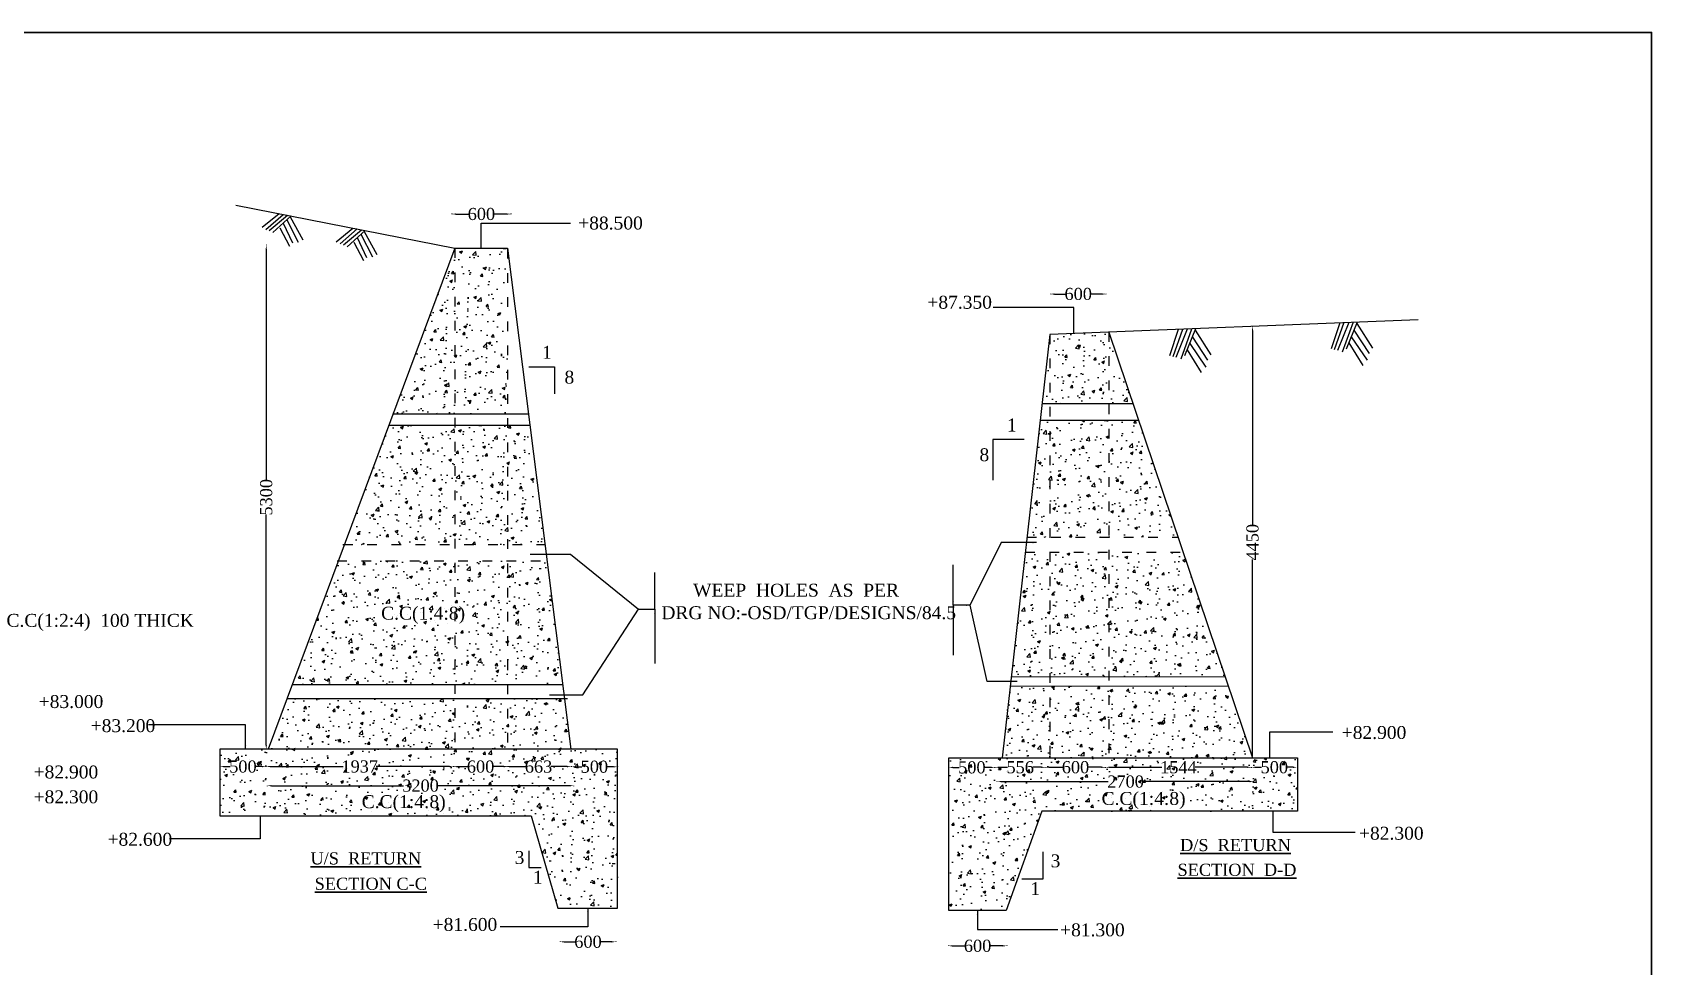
# Model space of a CAD drawing. Header units: millimetres. Extents: x 2121 to 39922, y 2665 to 24111.
# Drawn here: x 19844 to 39909, y 12534 to 24111 of the extents above; entities that cross this region are included whole.
import ezdxf

# ---------------------------------------------------------------- set-up
doc = ezdxf.new("R2010")
doc.units = ezdxf.units.MM
doc.header["$MEASUREMENT"] = 0
doc.linetypes.add('ACAD_ISO03W100', pattern=[30, 12, -18])
for name, color, linetype in [('DIM', 5, 'Continuous'), ('DWG.LINE', 10, 'Continuous'), ('HATCH', 2, 'Continuous'), ('TEXT', 7, 'Continuous')]:
    doc.layers.add(name, color=color, linetype=linetype)
doc.layers.add('DO LINE', color=3, linetype='Continuous', plot=False)
doc.layers.add('TITLE', color=7, linetype='Continuous', lineweight=30)
doc.styles.get("Standard").update_dxf_attribs({"font": 'TIMES.TTF', "height": 150})
doc.dimstyles.get("Standard").update_dxf_attribs({"dimtxt": 500, "dimasz": 50, "dimexe": 0.18, "dimexo": 0.0625, "dimgap": 0.09, "dimtad": 0, "dimtih": 1, "dimtoh": 1, "dimdec": 0, "dimzin": 0, "dimdsep": 46, "dimtxsty": 'Standard', "dimcen": 300, "dimclre": 256, "dimclrt": 4, "dimadec": 0, "dimazin": 0, "dimtfac": 1, "dimtdec": 0, "dimtofl": 0, "dimtmove": 0, "dimatfit": 3, "dimfxl": 5, "dimfxlon": 1, "dimtolj": 1, "dimtzin": 0, "dimarcsym": 0})
pattern_1 = [(50, (0, 0), (358.63, -31.376), [37.5, -412.5]), (355, (0, 0), (-69.3757, 376.096), [30, -330]), (100.4514, (29.9, -2.6), (289.2547, 344.7198), [31.87, -350.571]), (46.1842, (0, 100), (533.6205, -82.7595), [56.25, -618.75]), (96.6356, (44.47, 93.1), (467.3314, 487.059), [47.805, -525.8565]), (351.1842, (0, 100), (467.331, 487.059), [45, -495]), (21, (50, 75), (298.4535, -201.3094), [37.5, -412.5]), (326, (50, 75), (121.6577, 362.575), [30, -330]), (71.4514, (74.87, 58.22), (420.1113, 161.2652), [31.87, -350.571]), (37.5, (0, 0), (6.07993, 166.44693), [0, -326, 0, -335, 0, -331.25]), (7.5, (0, 0), (131.5348, 197.20586), [0, -191, 0, -318.5, 0, -126.25]), (327.5, (-111.5, 0), (266.9112, -11.27744), [0, -125, 0, -390, 0, -517.5]), (317.5, (-161.5, 0), (291.5931, 50.0525), [0, -162.5, 0, -259, 0, -367.5])]

# ---------------------------------------------------------------- blocks, each defined once
blk = doc.blocks.new('*D33')
at = {"layer": 'Defpoints', "color": 0, "ltscale": 0.2}
for p in [(22168, 15021), (22738, 15021), (22738, 15012)]:
    blk.add_point(p, dxfattribs=at)
at = {"layer": 'DIM', "lineweight": -2, "ltscale": 0.2}
for p, q in [((22168, 15017), (22168, 15012)), ((22738, 15017), (22738, 15012))]:
    blk.add_line(p, q, dxfattribs=at)
at = {"layer": 'DIM', "color": 0, "lineweight": -2, "ltscale": 0.2}
for p, q in [((22218, 15012), (22296, 15012)), ((22688, 15012), (22610, 15012))]:
    blk.add_line(p, q, dxfattribs=at)
at = {"layer": 'DIM', "color": 0, "ltscale": 0.2}
for points in [[(22218, 15021), (22218, 15004), (22168, 15012)], [(22688, 15021), (22688, 15004), (22738, 15012)]]:
    blk.add_solid(points, dxfattribs=at)
at = {"layer": 'DIM', "color": 4, "ltscale": 0.2, "insert": (22453, 15012), "char_height": 150, "attachment_point": 5}
blk.add_mtext('\\A1;500', dxfattribs=at)
blk = doc.blocks.new('*D34')
at = {"layer": 'Defpoints', "color": 0, "ltscale": 0.2}
for p in [(22739, 14990), (25061, 15013), (25061, 14990)]:
    blk.add_point(p, dxfattribs=at)
at = {"layer": 'DIM', "lineweight": -2, "ltscale": 0.2}
for p, q in [((22739, 15008), (22739, 15013)), ((25061, 15008), (25061, 15013))]:
    blk.add_line(p, q, dxfattribs=at)
at = {"layer": 'DIM', "color": 0, "lineweight": -2, "ltscale": 0.2}
for p, q in [((22789, 15013), (23696, 15013)), ((25011, 15013), (24103, 15013))]:
    blk.add_line(p, q, dxfattribs=at)
at = {"layer": 'DIM', "color": 0, "ltscale": 0.2}
for points in [[(22789, 15021), (22789, 15005), (22739, 15013)], [(25011, 15021), (25011, 15005), (25061, 15013)]]:
    blk.add_solid(points, dxfattribs=at)
at = {"layer": 'DIM', "color": 4, "ltscale": 0.2, "insert": (23900, 15013), "char_height": 150, "attachment_point": 5}
blk.add_mtext('\\A1;1937', dxfattribs=at)
blk = doc.blocks.new('*D35')
at = {"layer": 'Defpoints', "color": 0, "ltscale": 0.2}
for p in [(25062, 15016), (25735, 15016), (25735, 15012)]:
    blk.add_point(p, dxfattribs=at)
at = {"layer": 'DIM', "lineweight": -2, "ltscale": 0.2}
for p, q in [((25062, 15016), (25062, 15011)), ((25735, 15016), (25735, 15011))]:
    blk.add_line(p, q, dxfattribs=at)
at = {"layer": 'DIM', "color": 0, "lineweight": -2, "ltscale": 0.2}
for p, q in [((25112, 15012), (25241, 15012)), ((25685, 15012), (25556, 15012))]:
    blk.add_line(p, q, dxfattribs=at)
at = {"layer": 'DIM', "color": 0, "ltscale": 0.2}
for points in [[(25112, 15020), (25112, 15003), (25062, 15012)], [(25685, 15020), (25685, 15003), (25735, 15012)]]:
    blk.add_solid(points, dxfattribs=at)
at = {"layer": 'DIM', "color": 4, "ltscale": 0.2, "insert": (25398, 15012), "char_height": 150, "attachment_point": 5}
blk.add_mtext('\\A1;600', dxfattribs=at)
blk = doc.blocks.new('*D36')
at = {"layer": 'Defpoints', "color": 0, "ltscale": 0.2}
for p in [(25712, 15026), (26520, 15026), (26520, 15012)]:
    blk.add_point(p, dxfattribs=at)
at = {"layer": 'DIM', "lineweight": -2, "ltscale": 0.2}
for p, q in [((25712, 15017), (25712, 15011)), ((26520, 15017), (26520, 15011))]:
    blk.add_line(p, q, dxfattribs=at)
at = {"layer": 'DIM', "color": 0, "lineweight": -2, "ltscale": 0.2}
for p, q in [((25762, 15012), (25964, 15012)), ((26470, 15012), (26268, 15012))]:
    blk.add_line(p, q, dxfattribs=at)
at = {"layer": 'DIM', "color": 0, "ltscale": 0.2}
for points in [[(25762, 15020), (25762, 15003), (25712, 15012)], [(26470, 15020), (26470, 15003), (26520, 15012)]]:
    blk.add_solid(points, dxfattribs=at)
at = {"layer": 'DIM', "color": 4, "ltscale": 0.2, "insert": (26116, 15012), "char_height": 150, "attachment_point": 5}
blk.add_mtext('\\A1;663', dxfattribs=at)
blk = doc.blocks.new('*D37')
at = {"layer": 'Defpoints', "color": 0, "ltscale": 0.2}
for p in [(26520, 15045), (27095, 15045), (27095, 15010)]:
    blk.add_point(p, dxfattribs=at)
at = {"layer": 'DIM', "lineweight": -2, "ltscale": 0.2}
for p, q in [((26520, 15015), (26520, 15010)), ((27095, 15015), (27095, 15010))]:
    blk.add_line(p, q, dxfattribs=at)
at = {"layer": 'DIM', "color": 0, "lineweight": -2, "ltscale": 0.2}
for p, q in [((26570, 15010), (26651, 15010)), ((27045, 15010), (26965, 15010))]:
    blk.add_line(p, q, dxfattribs=at)
at = {"layer": 'DIM', "color": 0, "ltscale": 0.2}
for points in [[(26570, 15018), (26570, 15002), (26520, 15010)], [(27045, 15018), (27045, 15002), (27095, 15010)]]:
    blk.add_solid(points, dxfattribs=at)
at = {"layer": 'DIM', "color": 4, "ltscale": 0.2, "insert": (26808, 15010), "char_height": 150, "attachment_point": 5}
blk.add_mtext('\\A1;500', dxfattribs=at)
blk = doc.blocks.new('*D38')
at = {"layer": 'Defpoints', "color": 0, "ltscale": 0.2}
for p in [(22756, 14722), (26552, 14776), (26552, 14722)]:
    blk.add_point(p, dxfattribs=at)
at = {"layer": 'DIM', "lineweight": -2, "ltscale": 0.2}
for p, q in [((22756, 14771), (22756, 14776)), ((26552, 14771), (26552, 14776))]:
    blk.add_line(p, q, dxfattribs=at)
at = {"layer": 'DIM', "color": 0, "lineweight": -2, "ltscale": 0.2}
for p, q in [((22806, 14776), (24441, 14776)), ((26502, 14776), (24867, 14776))]:
    blk.add_line(p, q, dxfattribs=at)
at = {"layer": 'DIM', "color": 0, "ltscale": 0.2}
for points in [[(22806, 14784), (22806, 14767), (22756, 14776)], [(26502, 14784), (26502, 14767), (26552, 14776)]]:
    blk.add_solid(points, dxfattribs=at)
at = {"layer": 'DIM', "color": 4, "ltscale": 0.2, "insert": (24654, 14776), "char_height": 150, "attachment_point": 5}
blk.add_mtext('\\A1;3200', dxfattribs=at)
blk = doc.blocks.new('*D39')
at = {"layer": 'Defpoints', "color": 0, "ltscale": 0.2}
for p in [(22808, 21473), (22742, 15228), (22808, 15228)]:
    blk.add_point(p, dxfattribs=at)
at = {"layer": 'DIM', "lineweight": -2, "ltscale": 0.2}
for p, q in [((22747, 21473), (22742, 21473)), ((22747, 15228), (22742, 15228))]:
    blk.add_line(p, q, dxfattribs=at)
at = {"layer": 'DIM', "color": 0, "lineweight": -2, "ltscale": 0.2}
for p, q in [((22742, 21423), (22742, 18563)), ((22742, 15278), (22742, 18138))]:
    blk.add_line(p, q, dxfattribs=at)
at = {"layer": 'DIM', "color": 0, "ltscale": 0.2}
for points in [[(22734, 21423), (22750, 21423), (22742, 21473)], [(22734, 15278), (22750, 15278), (22742, 15228)]]:
    blk.add_solid(points, dxfattribs=at)
at = {"layer": 'DIM', "color": 4, "ltscale": 0.2, "insert": (22742, 18350), "char_height": 150, "attachment_point": 5, "rotation": 90}
blk.add_mtext('\\A1;5300', dxfattribs=at)
blk = doc.blocks.new('*D40')
at = {"layer": 'Defpoints', "color": 0, "ltscale": 0.2}
for p in [(25042, 21893), (25774, 21893), (25774, 21860)]:
    blk.add_point(p, dxfattribs=at)
at = {"layer": 'DIM', "lineweight": -2, "ltscale": 0.2}
for p, q in [((25042, 21865), (25042, 21860)), ((25774, 21865), (25774, 21860))]:
    blk.add_line(p, q, dxfattribs=at)
at = {"layer": 'DIM', "color": 0, "lineweight": -2, "ltscale": 0.2}
for p, q in [((25092, 21860), (25250, 21860)), ((25724, 21860), (25565, 21860))]:
    blk.add_line(p, q, dxfattribs=at)
at = {"layer": 'DIM', "color": 0, "ltscale": 0.2}
for points in [[(25092, 21868), (25092, 21852), (25042, 21860)], [(25724, 21868), (25724, 21852), (25774, 21860)]]:
    blk.add_solid(points, dxfattribs=at)
at = {"layer": 'DIM', "color": 4, "ltscale": 0.2, "insert": (25408, 21860), "char_height": 150, "attachment_point": 5}
blk.add_mtext('\\A1;600', dxfattribs=at)
blk = doc.blocks.new('*D41')
at = {"layer": 'Defpoints', "color": 0, "ltscale": 0.2}
for p in [(26384, 12881), (27073, 12881), (27073, 12841)]:
    blk.add_point(p, dxfattribs=at)
at = {"layer": 'DIM', "lineweight": -2, "ltscale": 0.2}
for p, q in [((26384, 12846), (26384, 12841)), ((27073, 12846), (27073, 12841))]:
    blk.add_line(p, q, dxfattribs=at)
at = {"layer": 'DIM', "color": 0, "lineweight": -2, "ltscale": 0.2}
for p, q in [((26434, 12841), (26571, 12841)), ((27023, 12841), (26886, 12841))]:
    blk.add_line(p, q, dxfattribs=at)
at = {"layer": 'DIM', "color": 0, "ltscale": 0.2}
for points in [[(26434, 12849), (26434, 12832), (26384, 12841)], [(27023, 12849), (27023, 12832), (27073, 12841)]]:
    blk.add_solid(points, dxfattribs=at)
at = {"layer": 'DIM', "color": 4, "ltscale": 0.2, "insert": (26729, 12841), "char_height": 150, "attachment_point": 5}
blk.add_mtext('\\A1;600', dxfattribs=at)
blk = doc.blocks.new('*D42')
at = {"layer": 'Defpoints', "color": 0, "ltscale": 0.2}
for p in [(31196, 12840), (31918, 12840), (31918, 12791)]:
    blk.add_point(p, dxfattribs=at)
at = {"layer": 'DIM', "lineweight": -2, "ltscale": 0.2}
for p, q in [((31196, 12796), (31196, 12790)), ((31918, 12796), (31918, 12790))]:
    blk.add_line(p, q, dxfattribs=at)
at = {"layer": 'DIM', "color": 0, "lineweight": -2, "ltscale": 0.2}
for p, q in [((31246, 12791), (31399, 12791)), ((31868, 12791), (31714, 12791))]:
    blk.add_line(p, q, dxfattribs=at)
at = {"layer": 'DIM', "color": 0, "ltscale": 0.2}
for points in [[(31246, 12799), (31246, 12782), (31196, 12791)], [(31868, 12799), (31868, 12782), (31918, 12791)]]:
    blk.add_solid(points, dxfattribs=at)
at = {"layer": 'DIM', "color": 4, "ltscale": 0.2, "insert": (31557, 12791), "char_height": 150, "attachment_point": 5}
blk.add_mtext('\\A1;600', dxfattribs=at)
blk = doc.blocks.new('*D43')
at = {"layer": 'Defpoints', "color": 0, "ltscale": 0.2}
for p in [(31801, 14752), (34979, 14826), (34979, 14752)]:
    blk.add_point(p, dxfattribs=at)
at = {"layer": 'DIM', "lineweight": -2, "ltscale": 0.2}
for p, q in [((31801, 14822), (31801, 14827)), ((34979, 14822), (34979, 14827))]:
    blk.add_line(p, q, dxfattribs=at)
at = {"layer": 'DIM', "color": 0, "lineweight": -2, "ltscale": 0.2}
for p, q in [((31851, 14826), (33176, 14826)), ((34929, 14826), (33606, 14826))]:
    blk.add_line(p, q, dxfattribs=at)
at = {"layer": 'DIM', "color": 0, "ltscale": 0.2}
for points in [[(31851, 14835), (31851, 14818), (31801, 14826)], [(34929, 14835), (34929, 14818), (34979, 14826)]]:
    blk.add_solid(points, dxfattribs=at)
at = {"layer": 'DIM', "color": 4, "ltscale": 0.2, "insert": (33391, 14826), "char_height": 150, "attachment_point": 5}
blk.add_mtext('\\A1;2700', dxfattribs=at)
blk = doc.blocks.new('*D44')
at = {"layer": 'Defpoints', "color": 0, "ltscale": 0.2}
for p in [(31200, 14973), (31771, 15002), (31771, 14973)]:
    blk.add_point(p, dxfattribs=at)
at = {"layer": 'DIM', "lineweight": -2, "ltscale": 0.2}
for p, q in [((31200, 14997), (31200, 15002)), ((31771, 14997), (31771, 15002))]:
    blk.add_line(p, q, dxfattribs=at)
at = {"layer": 'DIM', "color": 0, "lineweight": -2, "ltscale": 0.2}
for p, q in [((31250, 15002), (31329, 15002)), ((31721, 15002), (31643, 15002))]:
    blk.add_line(p, q, dxfattribs=at)
at = {"layer": 'DIM', "color": 0, "ltscale": 0.2}
for points in [[(31250, 15011), (31250, 14994), (31200, 15002)], [(31721, 15011), (31721, 14994), (31771, 15002)]]:
    blk.add_solid(points, dxfattribs=at)
at = {"layer": 'DIM', "color": 4, "ltscale": 0.2, "insert": (31486, 15002), "char_height": 150, "attachment_point": 5}
blk.add_mtext('\\A1;500', dxfattribs=at)
blk = doc.blocks.new('*D45')
at = {"layer": 'Defpoints', "color": 0, "ltscale": 0.2}
for p in [(31772, 15006), (32398, 15006), (32398, 15004)]:
    blk.add_point(p, dxfattribs=at)
at = {"layer": 'DIM', "lineweight": -2, "ltscale": 0.2}
for p, q in [((31772, 15006), (31772, 15003)), ((32398, 15006), (32398, 15003))]:
    blk.add_line(p, q, dxfattribs=at)
at = {"layer": 'DIM', "color": 0, "lineweight": -2, "ltscale": 0.2}
for p, q in [((31822, 15004), (31928, 15004)), ((32348, 15004), (32242, 15004))]:
    blk.add_line(p, q, dxfattribs=at)
at = {"layer": 'DIM', "color": 0, "ltscale": 0.2}
for points in [[(31822, 15012), (31822, 14995), (31772, 15004)], [(32348, 15012), (32348, 14995), (32398, 15004)]]:
    blk.add_solid(points, dxfattribs=at)
at = {"layer": 'DIM', "color": 4, "ltscale": 0.2, "insert": (32085, 15004), "char_height": 150, "attachment_point": 5}
blk.add_mtext('\\A1;556', dxfattribs=at)
blk = doc.blocks.new('*D46')
at = {"layer": 'Defpoints', "color": 0, "ltscale": 0.2}
for p in [(32398, 15002), (33142, 15004), (33142, 15002)]:
    blk.add_point(p, dxfattribs=at)
at = {"layer": 'DIM', "lineweight": -2, "ltscale": 0.2}
for p, q in [((32398, 15003), (32398, 15004)), ((33142, 15003), (33142, 15004))]:
    blk.add_line(p, q, dxfattribs=at)
at = {"layer": 'DIM', "color": 0, "lineweight": -2, "ltscale": 0.2}
for p, q in [((32448, 15004), (32612, 15004)), ((33092, 15004), (32927, 15004))]:
    blk.add_line(p, q, dxfattribs=at)
at = {"layer": 'DIM', "color": 0, "ltscale": 0.2}
for points in [[(32448, 15012), (32448, 14995), (32398, 15004)], [(33092, 15012), (33092, 14995), (33142, 15004)]]:
    blk.add_solid(points, dxfattribs=at)
at = {"layer": 'DIM', "color": 4, "ltscale": 0.2, "insert": (32770, 15004), "char_height": 150, "attachment_point": 5}
blk.add_mtext('\\A1;600', dxfattribs=at)
blk = doc.blocks.new('*D47')
at = {"layer": 'Defpoints', "color": 0, "ltscale": 0.2}
for p in [(33141, 14988), (34951, 15004), (34951, 14988)]:
    blk.add_point(p, dxfattribs=at)
at = {"layer": 'DIM', "lineweight": -2, "ltscale": 0.2}
for p, q in [((33141, 14999), (33141, 15004)), ((34951, 14999), (34951, 15004))]:
    blk.add_line(p, q, dxfattribs=at)
at = {"layer": 'DIM', "color": 0, "lineweight": -2, "ltscale": 0.2}
for p, q in [((33191, 15004), (33842, 15004)), ((34901, 15004), (34251, 15004))]:
    blk.add_line(p, q, dxfattribs=at)
at = {"layer": 'DIM', "color": 0, "ltscale": 0.2}
for points in [[(33191, 15012), (33191, 14996), (33141, 15004)], [(34901, 15012), (34901, 14996), (34951, 15004)]]:
    blk.add_solid(points, dxfattribs=at)
at = {"layer": 'DIM', "color": 4, "ltscale": 0.2, "insert": (34046, 15004), "char_height": 150, "attachment_point": 5}
blk.add_mtext('\\A1;1544', dxfattribs=at)
blk = doc.blocks.new('*D48')
at = {"layer": 'Defpoints', "color": 0, "ltscale": 0.2}
for p in [(34952, 15004), (35516, 15004), (35516, 15004)]:
    blk.add_point(p, dxfattribs=at)
at = {"layer": 'DIM', "lineweight": -2, "ltscale": 0.2}
for p, q in [((34952, 15004), (34952, 15004)), ((35516, 15004), (35516, 15004))]:
    blk.add_line(p, q, dxfattribs=at)
at = {"layer": 'DIM', "color": 0, "lineweight": -2, "ltscale": 0.2}
for p, q in [((35002, 15004), (35077, 15004)), ((35466, 15004), (35391, 15004))]:
    blk.add_line(p, q, dxfattribs=at)
at = {"layer": 'DIM', "color": 0, "ltscale": 0.2}
for points in [[(35002, 15012), (35002, 14995), (34952, 15004)], [(35466, 15012), (35466, 14995), (35516, 15004)]]:
    blk.add_solid(points, dxfattribs=at)
at = {"layer": 'DIM', "color": 4, "ltscale": 0.2, "insert": (35234, 15004), "char_height": 150, "attachment_point": 5}
blk.add_mtext('\\A1;500', dxfattribs=at)
blk = doc.blocks.new('*D49')
at = {"layer": 'Defpoints', "color": 0, "ltscale": 0.2}
for p in [(34908, 20467), (34908, 15119), (34964, 15119)]:
    blk.add_point(p, dxfattribs=at)
at = {"layer": 'DIM', "lineweight": -2, "ltscale": 0.2}
for p, q in [((34959, 20467), (34964, 20467)), ((34959, 15119), (34964, 15119))]:
    blk.add_line(p, q, dxfattribs=at)
at = {"layer": 'DIM', "color": 0, "lineweight": -2, "ltscale": 0.2}
for p, q in [((34964, 20417), (34964, 18009)), ((34964, 15169), (34964, 17577))]:
    blk.add_line(p, q, dxfattribs=at)
at = {"layer": 'DIM', "color": 0, "ltscale": 0.2}
for points in [[(34956, 20417), (34972, 20417), (34964, 20467)], [(34956, 15169), (34972, 15169), (34964, 15119)]]:
    blk.add_solid(points, dxfattribs=at)
at = {"layer": 'DIM', "color": 4, "ltscale": 0.2, "insert": (34964, 17793), "char_height": 150, "attachment_point": 5, "rotation": 90}
blk.add_mtext('\\A1;4450', dxfattribs=at)
blk = doc.blocks.new('*D50')
at = {"layer": 'Defpoints', "color": 0, "ltscale": 0.2}
for p in [(32459, 20873), (33148, 20873), (33148, 20869)]:
    blk.add_point(p, dxfattribs=at)
at = {"layer": 'DIM', "lineweight": -2, "ltscale": 0.2}
for p, q in [((32459, 20873), (32459, 20868)), ((33148, 20873), (33148, 20868))]:
    blk.add_line(p, q, dxfattribs=at)
at = {"layer": 'DIM', "color": 0, "lineweight": -2, "ltscale": 0.2}
for p, q in [((32509, 20869), (32646, 20869)), ((33098, 20869), (32961, 20869))]:
    blk.add_line(p, q, dxfattribs=at)
at = {"layer": 'DIM', "color": 0, "ltscale": 0.2}
for points in [[(32509, 20877), (32509, 20860), (32459, 20869)], [(33098, 20877), (33098, 20860), (33148, 20869)]]:
    blk.add_solid(points, dxfattribs=at)
at = {"layer": 'DIM', "color": 4, "ltscale": 0.2, "insert": (32804, 20869), "char_height": 150, "attachment_point": 5}
blk.add_mtext('\\A1;600', dxfattribs=at)

msp = doc.modelspace()

# ---------------------------------------------------------------- hatches: boundary and pattern name
at = {"layer": 'HATCH', "linetype": 'ACAD_ISO03W100', "ltscale": 0.2}
h = msp.add_hatch(dxfattribs=at)
h.set_pattern_fill('AR-CONC', color=256, scale=50, style=0)
h.set_pattern_definition(pattern_1)
h.paths.add_polyline_path([(25079.3, 21435.6), (24314.4, 19384), (25079.3, 19384)])
h = msp.add_hatch(dxfattribs=at)
h.set_pattern_fill('AR-CONC', color=256, scale=50, style=0)
h.set_pattern_definition(pattern_1)
h.paths.add_polyline_path([(25731.4, 21435.6), (25079.3, 21435.6), (25079.3, 19384), (25731.4, 19384)])
h = msp.add_hatch(dxfattribs=at)
h.set_pattern_fill('AR-CONC', color=256, scale=50, style=0)
h.set_pattern_definition(pattern_1)
h.paths.add_polyline_path([(32451, 20369.2), (32354.9, 19513), (32451, 19513)])
h = msp.add_hatch(dxfattribs=at)
h.set_pattern_fill('AR-CONC', color=256, scale=50, style=0)
h.set_pattern_definition(pattern_1)
h.paths.add_polyline_path([(33183.1, 20398.3), (32451, 20369.2), (32451, 19513), (33183.1, 19513)])
h = msp.add_hatch(dxfattribs=at)
h.set_pattern_fill('AR-CONC', color=256, scale=50, style=0)
h.set_pattern_definition(pattern_1)
h.paths.add_polyline_path([(33183.1, 20398.3), (33183.1, 19513), (33482, 19513)])
h = msp.add_hatch(dxfattribs=at)
h.set_pattern_fill('AR-CONC', color=256, scale=50, style=0)
h.set_pattern_definition(pattern_1)
h.paths.add_polyline_path([(32451, 19305.5), (32331.6, 19305.5), (32168.7, 17855.5), (32451, 17855.5)])
h = msp.add_hatch(dxfattribs=at)
h.set_pattern_fill('AR-CONC', color=256, scale=50, style=0)
h.set_pattern_definition(pattern_1)
h.paths.add_polyline_path([(33183.1, 19305.5), (32451, 19305.5), (32451, 17855.5), (33183.1, 17855.5)])
h = msp.add_hatch(dxfattribs=at)
h.set_pattern_fill('AR-CONC', color=256, scale=50, style=0)
h.set_pattern_definition(pattern_1)
h.paths.add_polyline_path([(33552.1, 19305.5), (33183.1, 19305.5), (33183.1, 17855.5), (34041.5, 17855.5)])
h = msp.add_hatch(dxfattribs=at)
h.set_pattern_fill('AR-CONC', color=256, scale=50, style=0)
h.set_pattern_definition(pattern_1)
h.paths.add_polyline_path([(25079.3, 19242.6), (24261.6, 19242.6), (23710.3, 17763.8), (25079.3, 17763.8)])
h = msp.add_hatch(dxfattribs=at)
h.set_pattern_fill('AR-CONC', color=256, scale=50, style=0)
h.set_pattern_definition(pattern_1)
h.paths.add_polyline_path([(25731.4, 19242.6), (25079.3, 19242.6), (25079.3, 17763.8), (25731.4, 17763.8)])
h = msp.add_hatch(dxfattribs=at)
h.set_pattern_fill('AR-CONC', color=256, scale=50, style=0)
h.set_pattern_definition(pattern_1)
h.paths.add_polyline_path([(26008.9, 19242.6), (25731.4, 19242.6), (25731.4, 17763.8), (26196.1, 17763.8)])
h = msp.add_hatch(dxfattribs=at)
h.set_pattern_fill('AR-CONC', color=256, scale=50, style=0)
h.set_pattern_definition(pattern_1)
h.paths.add_polyline_path([(32451, 17670.9), (32148, 17671), (31974.4, 16125.2), (32451, 16126.1)])
h = msp.add_hatch(dxfattribs=at)
h.set_pattern_fill('AR-CONC', color=256, scale=50, style=0)
h.set_pattern_definition(pattern_1)
h.paths.add_polyline_path([(33183.1, 17670.7), (32451, 17670.9), (32451, 16126.1), (33183.1, 16127.4)])
h = msp.add_hatch(dxfattribs=at)
h.set_pattern_fill('AR-CONC', color=256, scale=50, style=0)
h.set_pattern_definition(pattern_1)
h.paths.add_polyline_path([(34104, 17670.4), (33183.1, 17670.7), (33183.1, 16127.4), (34624, 16130.1)])
h = msp.add_hatch(dxfattribs=at)
h.set_pattern_fill('AR-CONC', color=256, scale=50, style=0)
h.set_pattern_definition(pattern_1)
h.paths.add_polyline_path([(25079.3, 17564.4), (23635.9, 17564.4), (23063.1, 16028.1), (25079.3, 16028.1)])
h = msp.add_hatch(dxfattribs=at)
h.set_pattern_fill('AR-CONC', color=256, scale=50, style=0)
h.set_pattern_definition(pattern_1)
h.paths.add_polyline_path([(25731.4, 17564.4), (25079.3, 17564.4), (25079.3, 16028.1), (25731.4, 16028.1)])
h = msp.add_hatch(dxfattribs=at)
h.set_pattern_fill('AR-CONC', color=256, scale=50, style=0)
h.set_pattern_definition(pattern_1)
h.paths.add_polyline_path([(26221.3, 17564.4), (25731.4, 17564.4), (25731.4, 16028.1), (26415.7, 16028.1)])
h = msp.add_hatch(dxfattribs=at)
h.set_pattern_fill('AR-CONC', color=256, scale=50, style=0)
h.set_pattern_definition(pattern_1)
h.paths.add_polyline_path([(25079.3, 15855.8), (22998.9, 15855.8), (22764.8, 15228), (25079.3, 15228)])
h = msp.add_hatch(dxfattribs=at)
h.set_pattern_fill('AR-CONC', color=256, scale=50, style=0)
h.set_pattern_definition(pattern_1)
h.paths.add_polyline_path([(25731.4, 15855.8), (25079.3, 15855.8), (25079.3, 15228), (25731.4, 15228)])
h = msp.add_hatch(dxfattribs=at)
h.set_pattern_fill('AR-CONC', color=256, scale=50, style=0)
h.set_pattern_definition(pattern_1)
h.paths.add_polyline_path([(26437.5, 15855.8), (25731.4, 15855.8), (25731.4, 15228), (26517, 15228)])
h = msp.add_hatch(dxfattribs=at)
h.set_pattern_fill('AR-CONC', color=256, scale=50, style=0)
h.set_pattern_definition(pattern_1)
h.paths.add_polyline_path([(32451, 16010), (31961.4, 16009.5), (31861.4, 15119.1), (32451, 15119.1)])
h = msp.add_hatch(dxfattribs=at)
h.set_pattern_fill('AR-CONC', color=256, scale=50, style=0)
h.set_pattern_definition(pattern_1)
h.paths.add_polyline_path([(33183.1, 16010.7), (32451, 16010), (32451, 15119.1), (33183.1, 15119.1)])
h = msp.add_hatch(dxfattribs=at)
h.set_pattern_fill('AR-CONC', color=256, scale=50, style=0)
h.set_pattern_definition(pattern_1)
h.paths.add_polyline_path([(34663.9, 16012), (33183.1, 16010.7), (33183.1, 15119.1), (34965.3, 15119.1)])
h = msp.add_hatch(dxfattribs=at)
h.set_pattern_fill('AR-CONC', color=256, scale=50, style=0)
h.set_pattern_definition(pattern_1)
h.paths.add_polyline_path([(27095.3, 15228), (22167.6, 15228), (22167.6, 14400.3), (26025.3, 14400.3), (26356.8, 13258.7), (27095.3, 13258.7)])
h.paths.add_polyline_path([(22258.6, 15126.2), (22647.4, 15126.2), (22647.4, 14898.6), (22258.6, 14898.6)], flags=24)
h.paths.add_polyline_path([(23661.3, 15148.8), (24143.5, 15148.8), (24143.5, 14920.8), (23661.3, 14920.8)], flags=24)
h.paths.add_polyline_path([(25180.3, 15139.9), (25570.1, 15139.9), (25570.1, 14912.3), (25180.3, 14912.3)], flags=24)
h.paths.add_polyline_path([(25926.2, 15125.5), (26305.5, 15125.5), (26305.5, 14897.9), (25926.2, 14897.9)], flags=24)
h.paths.add_polyline_path([(26613.2, 15090.7), (27001.9, 15090.7), (27001.9, 14863.1), (26613.2, 14863.1)], flags=24)
h.paths.add_polyline_path([(24403.3, 14889.3), (24904.4, 14889.3), (24904.4, 14661.7), (24403.3, 14661.7)], flags=24)
h.paths.add_polyline_path([(23874.3, 14400.3), (24780.8, 14400.3), (24780.8, 14702), (23874.3, 14702)], flags=25)
h = msp.add_hatch(dxfattribs=at)
h.set_pattern_fill('AR-CONC', color=256, scale=50, style=0)
h.set_pattern_definition(pattern_1)
h.paths.add_polyline_path([(35521.1, 15119.1), (31200, 15119.1), (31200, 13230.9), (31909.6, 13230.9), (32351, 14458.6), (35521.1, 14458.6)])
h.paths.add_polyline_path([(33137, 14881.1), (33642.4, 14881.1), (33642.4, 14653.1), (33137, 14653.1)], flags=24)
h.paths.add_polyline_path([(31291.2, 15116.1), (31679.9, 15116.1), (31679.9, 14888.5), (31291.2, 14888.5)], flags=24)
h.paths.add_polyline_path([(31889.7, 15108.7), (32277.8, 15108.7), (32277.8, 14881.1), (31889.7, 14881.1)], flags=24)
h.paths.add_polyline_path([(32580.4, 15108.7), (32970.2, 15108.7), (32970.2, 14881.1), (32580.4, 14881.1)], flags=24)
h.paths.add_polyline_path([(33809.7, 15123.4), (34294, 15123.4), (34294, 14895.8), (33809.7, 14895.8)], flags=9)
h.paths.add_polyline_path([(35044.6, 15123.4), (35433.3, 15123.4), (35433.3, 14895.8), (35044.6, 14895.8)], flags=9)
h.paths.add_polyline_path([(33043.1, 14440), (34097.4, 14440), (34097.4, 14741.7), (33043.1, 14741.7)], flags=25)

# ---------------------------------------------------------------- linework, layer by layer
at = {"layer": 'DO LINE', "linetype": 'ACAD_ISO03W100', "ltscale": 10}
for points in [[(25079.3, 21435.6), (25079.3, 15228)], [(25731.4, 21429.3), (25731.4, 15228)], [(32451, 20369.2), (32451, 15119.1)], [(33183.1, 20398.3), (33183.1, 15119.1)], [(23692.8, 17763.8), (26195.4, 17763.8)], [(32148, 17671), (34104, 17670.4)], [(32168.7, 17855.5), (34041.5, 17855.5)], [(23620.9, 17564.4), (26209.4, 17564.4)]]:
    msp.add_lwpolyline(points, dxfattribs=at)
at = {"layer": 'DWG.LINE', "ltscale": 0.2}
for points in [[(22364.4, 21971.3), (25079.3, 21435.6), (25731.4, 21435.6)], [(25079.3, 21435.6), (22764.8, 15228)], [(25731.4, 21435.6), (26517, 15228)], [(37018.1, 20551), (32451, 20369.2), (31861.4, 15119.1)], [(33183.1, 20398.3), (34964.1, 15122.8)], [(25997, 19966), (26314, 19966), (26314, 19631.5)], [(32354.9, 19513), (33482, 19513)], [(24321.3, 19384), (25998.8, 19384)], [(32331.6, 19305.5), (33552.1, 19305.5)], [(24255.5, 19242.6), (26010.7, 19242.6)], [(32133.5, 19065.5), (31746, 19065.5), (31746, 18563)], [(31974.4, 16125.2), (34624, 16130.1)], [(22998.9, 15855.8), (26473.5, 15855.8)], [(23063.1, 16028.1), (26415.7, 16028.1)], [(31961.4, 16009.5), (34663.9, 16012)], [(31200, 15119.1), (35521.1, 15119.1), (35521.1, 14458.6), (32351, 14458.6), (31909.6, 13230.9), (31200, 13230.9)], [(31200, 13230.9), (31200, 15119.1)], [(25996, 13969.5), (25996, 13763), (26148.5, 13763)], [(32105.5, 13623), (32369.5, 13623), (32369.5, 13956)]]:
    msp.add_lwpolyline(points, dxfattribs=at)
msp.add_lwpolyline([(22167.6, 15228), (22167.6, 14400.3), (26025.3, 14400.3), (26356.8, 13258.7), (27095.3, 13258.7), (27095.3, 15228), (22167.6, 15228)], close=True, dxfattribs=at)
at = {"layer": 'HATCH', "ltscale": 0.2}
for points in [[(22691.3, 21696), (22900.1, 21865.6)], [(22738.3, 21668.4), (22950.7, 21855.6)], [(22779.7, 21656), (23005.4, 21844.8)], [(22825.2, 21632.6), (23049.5, 21836.1)], [(22910.8, 21689.1), (23028.1, 21463)], [(22951.7, 21747.4), (23066.7, 21501.6)], [(22997.7, 21789.1), (23138.5, 21511.3)], [(23036.8, 21824.6), (23195.1, 21540.2)], [(23609.5, 21516.6), (23816.6, 21684.7)], [(23656.4, 21489), (23867.3, 21674.8)], [(23697.8, 21476.6), (23921.9, 21664)], [(23743.4, 21453.1), (23966.1, 21655.2)], [(23828.9, 21509.7), (23946.2, 21283.6)], [(23869.9, 21567.9), (23984.9, 21322.2)], [(23915.9, 21609.6), (24056.6, 21331.8)], [(23955, 21645.1), (24113.2, 21360.8)], [(35940.7, 20193.4), (36048.5, 20517.6)], [(35981.6, 20181.5), (36101.4, 20519.7)], [(36019, 20173), (36160.4, 20522.1)], [(36080.3, 20150.9), (36215, 20524.2)], [(36128, 20191.7), (36263, 20526.2)], [(36254.6, 20505.5), (36449.9, 20198.5)], [(33939.1, 20108.5), (34046.9, 20432.7)], [(33980, 20096.6), (34099.8, 20434.8)], [(34017.4, 20088.1), (34158.8, 20437.2)], [(34078.7, 20066), (34213.4, 20439.4)], [(34126.4, 20106.8), (34261.4, 20441.3)], [(34218.4, 20334.8), (34405.7, 20047.2)], [(34253, 20420.6), (34448.3, 20113.6)], [(36187.6, 20339.4), (36385.2, 20048.8)], [(36220, 20419.7), (36407.3, 20132.1)], [(34155.6, 20179.2), (34329.1, 19897.5)], [(34186, 20254.5), (34383.6, 19963.9)], [(36157.2, 20264.1), (36330.7, 19982.4)]]:
    msp.add_lwpolyline(points, dxfattribs=at)
at = {"layer": 'TITLE', "ltscale": 0.2}
msp.add_lwpolyline([(2120.8, 24111.4), (39909.4, 24111.4), (39909.4, 2665.1), (2120.8, 2665.1)], close=True, dxfattribs=at)

# ---------------------------------------------------------------- texts
at = {"layer": 'TEXT', "ltscale": 0.2}
for s, p in [('+88.500', (26607.5, 21668.5)), ('+87.350', (30934.1, 20686.9)), ('1', (26160.1, 20066.3)), ('8', (26437.5, 19758.4)), ('1', (31919.7, 19165.2)), ('8', (31580.1, 18797.4)), ('WEEP  HOLES  AS  PER ', (28031.8, 17118.7)), ('C.C(1:2:4)  100 THICK', (19522.8, 16744.5)), ('C.C(1:4:8)', (24165.5, 16833.6)), ('DRG NO:-OSD/TGP/DESIGNS/84.5', (27637.8, 16839.5)), ('+83.000', (19922, 15738.4)), ('+83.200', (20566.1, 15439.4)), ('+82.900', (36069.1, 15354.8)), ('+82.900', (19858.8, 14865.5)), ('+82.300', (19858.8, 14557.4)), ('C.C(1:4:8)', (23924.6, 14497.9)), ('C.C(1:4:8)', (33093.4, 14537.6)), ('+82.300', (36283.2, 14106.7)), ('+82.600', (20775.1, 14031.7)), ('3', (25820.1, 13806)), ('3', (32461.6, 13764.4)), ('1', (26046.3, 13561.4)), ('1', (32210.4, 13420.3)), ('+81.600', (24803.8, 12976.3)), ('+81.300', (32579.1, 12909.1))]:
    msp.add_text(s, height=160, dxfattribs=at).set_placement(p)
at = {"layer": 'TITLE', "ltscale": 0.2}
for s, p in [('%%UD/S  RETURN', (34066.3, 13965.2)), ('%%UU/S  RETURN', (23290.5, 13799.8)), ('%%USECTION  D-D', (34034.6, 13658.7)), ('%%USECTION C-C', (23342, 13485.4))]:
    msp.add_text(s, height=150, dxfattribs=at).set_placement(p)

# ---------------------------------------------------------------- dimensions: what is measured, and where the dimension line sits
at = {"layer": 'DIM', "ltscale": 0.2}
for p1, p2, distance, text, picture, middle in [((25042.1, 21893.2), (25773.6, 21893.2), -33.2, '600', '*D40', (25407.8, 21860)), ((32459.2, 20873.1), (33147.9, 20873.1), -4.6, '600', '*D50', (32803.5, 20868.5)), ((22167.6, 15020.6), (22738.5, 15020.6), -8.2, '500', '*D33', (22453, 15012.4)), ((22738.5, 14990.3), (25061.1, 14990.3), 22.8, '1937', '*D34', (23899.8, 15013.1)), ((25061.6, 15016), (25734.8, 15016), -4.5, '600', '*D35', (25398.2, 15011.5)), ((25711.8, 15025.9), (26519.9, 15025.9), -14.3, '663', '*D36', (26115.8, 15011.7)), ((26519.9, 15044.8), (27095.3, 15044.8), -34.7, '500', '*D37', (26807.6, 15010)), ((31200, 14972.9), (31771.1, 14972.9), 29.4, '500', '*D44', (31485.6, 15002.3)), ((31772.2, 15006), (32397.6, 15006), -2.3, '556', '*D45', (32084.9, 15003.6)), ((32398.2, 15002.5), (33141.5, 15002.5), 1.2, '600', '*D46', (32769.9, 15003.6)), ((33141.3, 14988.1), (34951.2, 14988.1), 15.8, '1544', '*D47', (34046.3, 15004)), ((34951.8, 15003.7), (35516.2, 15003.7), 0, '500', '*D48', (35234, 15003.7)), ((22756, 14722.4), (26551.6, 14722.4), 53.2, '3200', '*D38', (24653.8, 14775.5)), ((26384.4, 12881.4), (27073.4, 12881.4), -40.7, '600', '*D41', (26728.9, 12840.7)), ((31195.9, 12839.8), (31918, 12839.8), -49.2, '600', '*D42', (31556.9, 12790.6))]:
    dim = msp.add_aligned_dim(p1=p1, p2=p2, distance=distance, text=text, dimstyle='Standard', dxfattribs=at)
    dim.commit()
    dim.dimension.update_dxf_attribs({"geometry": picture, "text_midpoint": middle})
for p1, p2, distance, text, picture, middle in [((22807.6, 21472.8), (22807.6, 15228), -65.5, '5300', '*D39', (22742.1, 18350.4)), ((34908.4, 20467), (34908.4, 15119.1), 55.6, '4450', '*D49', (34964.1, 17793))]:
    dim = msp.add_aligned_dim(p1=p1, p2=p2, distance=distance, text=text, dimstyle='Standard', dxfattribs=at)
    dim.commit()
    dim.dimension.update_dxf_attribs({"geometry": picture, "text_midpoint": middle, "text_rotation": 90})
dim = msp.add_linear_dim(base=(34978.9, 14826.5), p1=(31800.5, 14752.4), p2=(34978.9, 14752.4), angle=0, text='2700', dimstyle='Standard', dxfattribs=at)
dim.commit()
dim.dimension.update_dxf_attribs({"geometry": '*D43', "text_midpoint": (33391, 14826.5), "dimtype": 161})

# ---------------------------------------------------------------- leaders
for points in [[(25405.3, 21435.6), (25405.3, 21746.1), (26513.5, 21746.1)], [(32749.3, 20381.1), (32749.3, 20701.8), (31749.2, 20701.8)], [(32288.3, 17788.2), (31849.3, 17788.2), (31461.3, 17008.1)], [(26010.7, 17643.8), (26513.3, 17643.8), (27356.7, 16963.1)], [(31254.9, 17011.8), (31254.9, 17052.4), (31254.9, 17513.5)], [(27556.6, 16963.1), (27556.6, 16983.7), (27556.6, 17418.2)], [(26253.3, 15900.9), (26663, 15900.9), (27356.7, 16963.1)], [(27356.7, 16963.1), (27407.6, 16963.1), (27556.6, 16963.1)], [(27556.6, 16963.1), (27556.6, 16893), (27556.6, 16288.2)], [(31254.9, 17011.8), (31254.9, 16941.7), (31254.9, 16391.9)], [(31463.2, 17011.8), (31413, 17011.8), (31254.9, 17011.8)], [(32045.4, 16067.7), (31675.9, 16067.7), (31463.2, 17011.8)], [(22485.3, 15228), (22485.3, 15530.8), (21280.7, 15530.8)], [(35178.1, 15119.1), (35178.1, 15442.5), (35958.1, 15442.5)], [(35215.2, 14458.6), (35215.2, 14199.2), (36236.7, 14199.2)], [(22667.4, 14400.3), (22667.4, 14117), (21543.9, 14117)], [(26726, 13258.7), (26726, 13027.7), (25642, 13027.7)], [(31554.8, 13230.9), (31554.8, 12995.5), (32552.7, 12995.5)]]:
    msp.add_leader(points, dimstyle='Standard', override={"dimgap": 0.09, "dimtad": 0}, dxfattribs=at)

doc.saveas('drawing.dxf')
